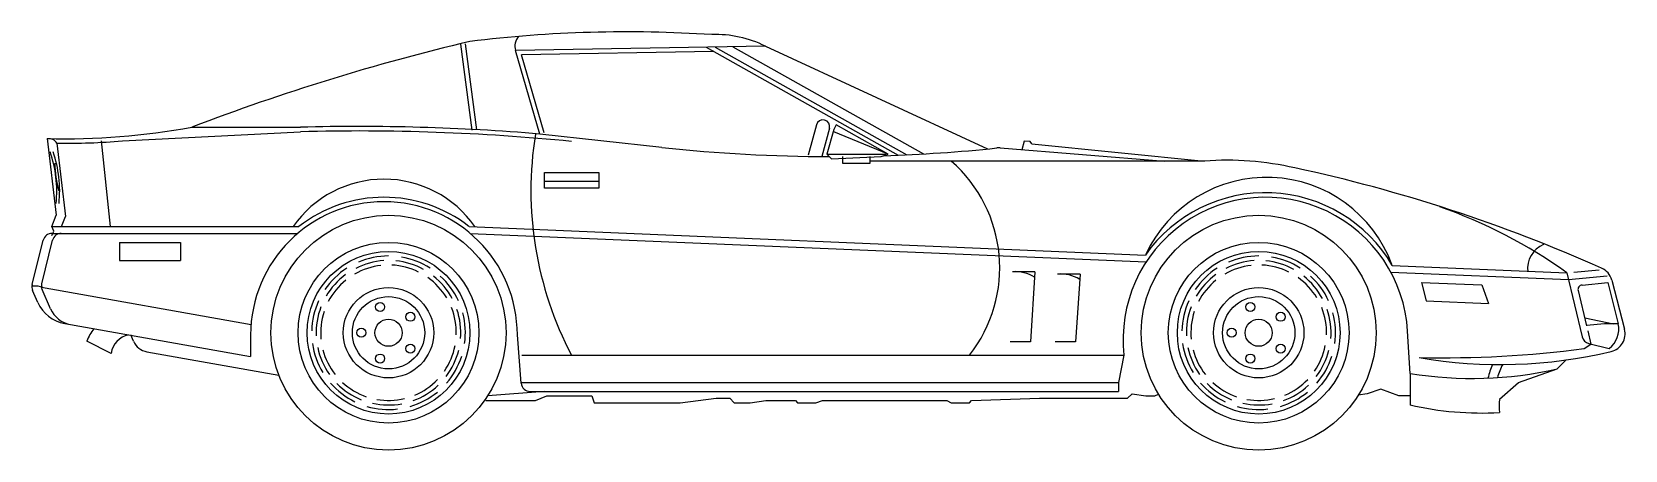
# Model space of a CAD drawing. Header units: millimetres. Extents: x -3277.94 to -3273.71, y 1935.76 to 1936.87.
import ezdxf

# ---------------------------------------------------------------- set-up
doc = ezdxf.new("R2010")
doc.units = ezdxf.units.MM
doc.header["$LTSCALE"] = 10
doc.layers.add('Veículos', color=2, linetype='Continuous')

msp = doc.modelspace()

# ---------------------------------------------------------------- linework, layer by layer
at = {"layer": 'Veículos'}
for p, q in [((-3276.7742, 1936.6111), (-3276.8046, 1936.8396)), ((-3276.7623, 1936.6127), (-3276.7927, 1936.8412)), ((-3275.9962, 1936.8346), (-3276.66, 1936.8231)), ((-3276.5947, 1936.6012), (-3276.66, 1936.8231)), ((-3276.1537, 1936.8319), (-3275.6435, 1936.5449)), ((-3276.1299, 1936.8323), (-3275.6209, 1936.5459)), ((-3276.0824, 1936.8331), (-3275.5761, 1936.5483)), ((-3275.9962, 1936.8346), (-3275.4067, 1936.5615)), ((-3276.133, 1936.8202), (-3276.644, 1936.8114)), ((-3276.5832, 1936.6046), (-3276.644, 1936.8114)), ((-3277.5187, 1936.6192), (-3277.2307, 1936.6192)), ((-3275.861, 1936.6258), (-3275.8831, 1936.5447)), ((-3275.8263, 1936.6164), (-3275.8467, 1936.5413)), ((-3275.8147, 1936.6132), (-3275.8327, 1936.5472)), ((-3275.8087, 1936.6252), (-3275.8147, 1936.6132)), ((-3275.6707, 1936.5472), (-3275.8087, 1936.6252)), ((-3277.9027, 1936.5892), (-3277.8787, 1936.3852)), ((-3277.8771, 1936.5767), (-3277.8541, 1936.382)), ((-3277.7347, 1936.3552), (-3277.7587, 1936.5832)), ((-3277.703, 1936.5828), (-3277.2304, 1936.6072)), ((-3276.2707, 1936.5652), (-3276.5947, 1936.6012)), ((-3275.6707, 1936.5472), (-3275.8147, 1936.6072)), ((-3275.3089, 1936.5826), (-3275.3152, 1936.5589)), ((-3275.2935, 1936.5813), (-3275.3089, 1936.5826)), ((-3275.2889, 1936.5755), (-3275.2935, 1936.5813)), ((-3275.2889, 1936.5755), (-3274.8307, 1936.5292)), ((-3275.8327, 1936.5472), (-3275.6767, 1936.5472)), ((-3275.8327, 1936.5472), (-3275.8207, 1936.5352)), ((-3275.8207, 1936.5352), (-3275.6887, 1936.5412)), ((-3275.7907, 1936.5232), (-3275.7907, 1936.5412)), ((-3275.7187, 1936.5412), (-3275.7187, 1936.5232)), ((-3274.8307, 1936.5292), (-3275.7187, 1936.5292)), ((-3275.6887, 1936.5412), (-3275.6707, 1936.5472)), ((-3275.373, 1936.5641), (-3274.9363, 1936.5292)), ((-3276.5827, 1936.4572), (-3276.5827, 1936.4992)), ((-3276.5827, 1936.4992), (-3276.4387, 1936.4992)), ((-3276.4387, 1936.4992), (-3276.4387, 1936.4572)), ((-3275.7187, 1936.5232), (-3275.7907, 1936.5232)), ((-3276.4387, 1936.4752), (-3276.5827, 1936.4752)), ((-3276.4387, 1936.4572), (-3276.5827, 1936.4572)), ((-3277.8907, 1936.3552), (-3277.8787, 1936.3852)), ((-3277.8648, 1936.3552), (-3277.8541, 1936.382)), ((-3277.9427, 1936.2012), (-3277.9132, 1936.319)), ((-3277.9174, 1936.2033), (-3277.8885, 1936.319)), ((-3277.8847, 1936.3432), (-3277.8907, 1936.3552)), ((-3277.8907, 1936.3312), (-3277.8847, 1936.3432)), ((-3277.89, 1936.3552), (-3277.2345, 1936.3552)), ((-3277.89, 1936.3372), (-3277.2376, 1936.3372)), ((-3276.783, 1936.3554), (-3274.9876, 1936.2797)), ((-3276.7797, 1936.3372), (-3274.9854, 1936.2616)), ((-3277.7107, 1936.3132), (-3277.5487, 1936.3132)), ((-3277.7107, 1936.3132), (-3277.7107, 1936.2652)), ((-3277.5487, 1936.3132), (-3277.5487, 1936.2652)), ((-3277.7107, 1936.2652), (-3277.5487, 1936.2652)), ((-3275.2807, 1936.2352), (-3275.3407, 1936.2352)), ((-3275.2807, 1936.2352), (-3275.2927, 1936.0492)), ((-3274.3358, 1936.2343), (-3273.8645, 1936.2144)), ((-3274.332, 1936.2521), (-3273.8689, 1936.2326)), ((-3273.8689, 1936.2326), (-3273.8278, 1936.0623)), ((-3273.8505, 1936.2339), (-3273.7826, 1936.2406)), ((-3277.9271, 1936.1972), (-3277.9414, 1936.1972)), ((-3277.9147, 1936.1932), (-3277.9271, 1936.1972)), ((-3277.9179, 1936.1942), (-3277.3616, 1936.0954)), ((-3277.8939, 1936.137), (-3277.9161, 1936.1878)), ((-3275.1607, 1936.2292), (-3275.2207, 1936.2292)), ((-3275.1607, 1936.2292), (-3275.1727, 1936.0492)), ((-3274.2543, 1936.2068), (-3274.0946, 1936.2001)), ((-3274.2543, 1936.2068), (-3274.2422, 1936.1583)), ((-3274.0946, 1936.2001), (-3274.0763, 1936.1513)), ((-3273.8645, 1936.2144), (-3273.7617, 1936.2246)), ((-3273.8285, 1936.1999), (-3273.7599, 1936.2067)), ((-3273.7599, 1936.2067), (-3273.7327, 1936.0972)), ((-3273.7496, 1936.213), (-3273.7156, 1936.0825)), ((-3277.9274, 1936.1538), (-3277.9414, 1936.1857)), ((-3274.2422, 1936.1583), (-3274.0763, 1936.1513)), ((-3273.8389, 1936.1851), (-3273.8163, 1936.0913)), ((-3273.8214, 1936.1126), (-3273.7447, 1936.0972)), ((-3277.8563, 1936.0977), (-3277.3627, 1936.0101)), ((-3277.6736, 1936.0507), (-3277.6807, 1936.0672)), ((-3277.3627, 1936.0672), (-3277.3627, 1936.0101)), ((-3276.6445, 1935.9393), (-3276.6547, 1936.0672)), ((-3274.2847, 1935.9652), (-3274.2914, 1936.0776)), ((-3273.7687, 1936.0972), (-3273.8166, 1936.0924)), ((-3273.8132, 1936.0786), (-3273.8047, 1936.0432)), ((-3273.7327, 1936.0972), (-3273.7687, 1936.0972)), ((-3277.7331, 1936.0184), (-3277.7973, 1936.0511)), ((-3277.6379, 1936.0224), (-3277.2875, 1935.9602)), ((-3275.2927, 1936.0492), (-3275.3467, 1936.0492)), ((-3275.1727, 1936.0492), (-3275.2267, 1936.0492)), ((-3273.8227, 1936.0312), (-3273.8047, 1936.0432)), ((-3273.8103, 1936.0446), (-3273.7567, 1936.0312)), ((-3276.6427, 1936.0132), (-3275.0443, 1936.0132)), ((-3275.0443, 1936.0132), (-3275.0587, 1935.9412)), ((-3273.9967, 1935.9412), (-3273.8947, 1935.9772)), ((-3273.8947, 1935.9772), (-3273.8707, 1936.0012)), ((-3276.6427, 1935.9412), (-3275.0587, 1935.9412)), ((-3275.0587, 1935.9412), (-3275.0587, 1935.9172)), ((-3274.2847, 1935.9652), (-3274.2847, 1935.8812)), ((-3274.0472, 1935.8963), (-3273.9967, 1935.9412)), ((-3276.7387, 1935.8932), (-3276.6067, 1935.8932)), ((-3276.5827, 1935.9172), (-3276.7327, 1935.9052)), ((-3276.6205, 1935.9172), (-3275.0587, 1935.9172)), ((-3276.6067, 1935.8932), (-3276.5767, 1935.9052)), ((-3276.5767, 1935.9052), (-3276.4567, 1935.9052)), ((-3276.4567, 1935.9052), (-3276.4507, 1935.8872)), ((-3276.2227, 1935.8872), (-3276.1747, 1935.8932)), ((-3276.1747, 1935.8932), (-3276.1267, 1935.8992)), ((-3276.1267, 1935.8992), (-3276.0907, 1935.8992)), ((-3276.0907, 1935.8992), (-3276.0787, 1935.8872)), ((-3276.0367, 1935.8872), (-3275.9947, 1935.8932)), ((-3275.9947, 1935.8932), (-3275.9167, 1935.8932)), ((-3275.9167, 1935.8932), (-3275.9107, 1935.8872)), ((-3275.8627, 1935.8872), (-3275.8447, 1935.8932)), ((-3275.8447, 1935.8932), (-3275.5147, 1935.8932)), ((-3275.5147, 1935.8932), (-3275.5027, 1935.8872)), ((-3275.4547, 1935.8872), (-3275.4487, 1935.8932)), ((-3275.4487, 1935.8932), (-3275.2687, 1935.8992)), ((-3275.2687, 1935.8992), (-3275.0707, 1935.8992)), ((-3275.0707, 1935.8992), (-3275.0347, 1935.8992)), ((-3275.0347, 1935.8992), (-3275.0227, 1935.9112)), ((-3275.0227, 1935.9112), (-3274.9867, 1935.9052)), ((-3274.9867, 1935.9052), (-3274.9627, 1935.9052)), ((-3274.9627, 1935.9052), (-3274.9527, 1935.9102)), ((-3274.3987, 1935.9112), (-3274.4225, 1935.9072)), ((-3274.3627, 1935.9232), (-3274.3987, 1935.9112)), ((-3274.3147, 1935.9052), (-3274.3627, 1935.9232)), ((-3274.2847, 1935.9052), (-3274.3147, 1935.9052)), ((-3276.4507, 1935.8872), (-3276.2227, 1935.8872)), ((-3276.0787, 1935.8872), (-3276.0367, 1935.8872)), ((-3275.9107, 1935.8872), (-3275.8627, 1935.8872)), ((-3275.5027, 1935.8872), (-3275.4547, 1935.8872))]:
    msp.add_line(p, q, dxfattribs=at)
for centre, radius in [((-3276.9967, 1936.0732), 0.312), ((-3274.6867, 1936.0732), 0.312), ((-3276.9967, 1936.0732), 0.24), ((-3276.9967, 1936.0732), 0.216), ((-3274.6867, 1936.0732), 0.24), ((-3274.6867, 1936.0732), 0.216), ((-3276.9967, 1936.0732), 0.12), ((-3274.6867, 1936.0732), 0.12), ((-3276.9967, 1936.0732), 0.096), ((-3277.0189, 1936.1417), 0.012), ((-3274.6867, 1936.0732), 0.096), ((-3274.7089, 1936.1417), 0.012), ((-3276.9967, 1936.0732), 0.036), ((-3276.9384, 1936.1155), 0.012), ((-3274.6867, 1936.0732), 0.036), ((-3274.6284, 1936.1155), 0.012), ((-3277.0687, 1936.0732), 0.012), ((-3274.7587, 1936.0732), 0.012), ((-3276.9384, 1936.0309), 0.012), ((-3274.6284, 1936.0309), 0.012), ((-3277.0189, 1936.0047), 0.012), ((-3274.7089, 1936.0047), 0.012)]:
    msp.add_circle(centre, radius, dxfattribs=at)
for centre, radius, start, end in [((-3276.3641, 1933.4457), 3.4269, 86.2291, 96.9829), ((-3276.1267, 1936.5742), 0.2912, 63.3696, 92.3621), ((-3275.4322, 1931.174), 5.8313, 103.37068, 110.96566), ((-3276.6206, 1936.8338), 0.0407, 138.8611, 195.16), ((-3277.8556, 1938.459), 1.8704, 268.5572, 280.3771), ((-3277.0777, 1930.7802), 5.841, 85.25672, 91.50098), ((-3275.8437, 1936.6207), 0.018, 346.1229, 163.3669), ((-3277.8974, 1936.5655), 0.0232, 28.881, 100.3165), ((-3277.8556, 1938.459), 1.8824, 269.3467, 274.6487), ((-3277.0777, 1930.7802), 5.829, 84.41789, 91.50098), ((-3275.6767, 1936.4512), 0.942, 170.8377, 207.7076), ((-3278.1897, 1936.4502), 0.3123, 353.862, 19.3391), ((-3278.1819, 1936.4502), 0.3123, 353.862, 19.3391), ((-3275.8207, 1940.769), 4.2278, 263.8899, 269.9189), ((-3275.8207, 1940.769), 4.2278, 271.8812, 275.9582), ((-3275.7508, 1936.2459), 0.3766, 321.8343, 48.7948), ((-3275.3769, 1936.5163), 0.048, 85.4274, 95.9582), ((-3274.7707, 1935.7202), 0.8112, 77.1801, 94.2416), ((-3277.6487, 1936.5213), 0.2338, 179.5142, 197.7013), ((-3274.6655, 1936.1321), 0.354, 20.2033, 155.1164), ((-3275.4591, 1932.4811), 4.1226, 65.911, 77.8397), ((-3277.0087, 1936.1872), 0.294, 34.8499, 145.1501), ((-3274.6687, 1936.0552), 0.39, 30.3225, 144.8528), ((-3277.0087, 1936.0672), 0.354, 0, 180), ((-3277.0087, 1936.0672), 0.366, 51.9345, 128.1046), ((-3274.6687, 1936.0552), 0.378, 3.3931, 186.3794), ((-3274.6487, 1935.1445), 1.3387, 54.3745, 70.6911), ((-3277.89, 1936.3132), 0.024, 90, 165.9638), ((-3277.8652, 1936.3132), 0.024, 90, 165.9638), ((-3276.9967, 1936.0732), 0.204, 90, 113.087), ((-3276.9967, 1936.0732), 0.204, 57.2727, 80.3598), ((-3274.6867, 1936.0732), 0.204, 90, 113.087), ((-3274.6867, 1936.0732), 0.204, 57.2727, 80.3598), ((-3273.9044, 1936.2437), 0.0688, 112.4396, 187.0475), ((-3276.9967, 1936.0732), 0.204, 122.7273, 145.8143), ((-3276.9967, 1936.0732), 0.18, 96.3838, 119.9538), ((-3276.9967, 1936.0732), 0.192, 93.6744, 116.9801), ((-3276.9967, 1936.0732), 0.18, 63.6565, 87.2265), ((-3276.9967, 1936.0732), 0.192, 60.9472, 84.2529), ((-3275.3332, 1936.1377), 0.0978, 58.1724, 94.3987), ((-3274.6867, 1936.0732), 0.204, 122.7273, 145.8143), ((-3274.6867, 1936.0732), 0.18, 96.3838, 119.9538), ((-3274.6867, 1936.0732), 0.192, 93.6744, 116.9801), ((-3274.6867, 1936.0732), 0.18, 63.6565, 87.2265), ((-3274.6867, 1936.0732), 0.192, 60.9472, 84.2529), ((-3273.796, 1936.2009), 0.048, 14.6209, 65.911), ((-3277.9194, 1936.1953), 0.024, 165.9638, 203.6294), ((-3277.8942, 1936.1975), 0.024, 165.9638, 203.6294), ((-3276.9967, 1936.0732), 0.192, 126.4017, 149.7074), ((-3276.9967, 1936.0732), 0.18, 129.1111, 152.6811), ((-3276.9967, 1936.0732), 0.18, 30.9293, 54.4992), ((-3276.9967, 1936.0732), 0.192, 28.2199, 51.5256), ((-3276.9967, 1936.0732), 0.204, 24.5455, 47.6325), ((-3275.2132, 1936.1317), 0.0978, 58.1724, 94.3987), ((-3274.6867, 1936.0732), 0.192, 126.4017, 149.7074), ((-3274.6867, 1936.0732), 0.18, 129.1111, 152.6811), ((-3274.6867, 1936.0732), 0.18, 30.9293, 54.4992), ((-3274.6867, 1936.0732), 0.192, 28.2199, 51.5256), ((-3274.6867, 1936.0732), 0.204, 24.5455, 47.6325), ((-3273.8273, 1936.188), 0.012, 95.6743, 193.5704), ((-3277.8395, 1936.1923), 0.096, 203.6294, 259.9289), ((-3276.9967, 1936.0732), 0.204, 155.4545, 178.5416), ((-3274.6867, 1936.0732), 0.204, 155.4545, 178.5416), ((-3277.8279, 1936.1658), 0.072, 203.6294, 259.9289), ((-3276.9967, 1936.0732), 0.192, 159.129, 182.4347), ((-3276.9967, 1936.0732), 0.18, 161.8384, 185.4083), ((-3276.9967, 1936.0732), 0.18, 358.202, 21.772), ((-3276.9967, 1936.0732), 0.192, 355.4926, 18.7983), ((-3276.9967, 1936.0732), 0.204, 351.8182, 14.9052), ((-3274.6867, 1936.0732), 0.192, 159.129, 182.4347), ((-3274.6867, 1936.0732), 0.18, 161.8384, 185.4083), ((-3274.6867, 1936.0732), 0.18, 358.202, 21.772), ((-3274.6867, 1936.0732), 0.192, 355.4926, 18.7983), ((-3274.6867, 1936.0732), 0.204, 351.8182, 14.9052), ((-3277.6621, 1935.9983), 0.1452, 143.8021, 158.6989), ((-3277.6761, 1936.0107), 0.0575, 100.5969, 172.303), ((-3273.8045, 1936.0679), 0.024, 193.5704, 255.9638), ((-3273.7942, 1936.0822), 0.0633, 306.3268, 13.707), ((-3273.762, 1936.0704), 0.048, 283.4926, 14.6209), ((-3277.6295, 1936.0697), 0.048, 203.1986, 259.9289), ((-3276.9967, 1936.0732), 0.204, 188.1818, 211.2689), ((-3276.9967, 1936.0732), 0.192, 191.8562, 215.162), ((-3276.9967, 1936.0732), 0.18, 194.5656, 218.1356), ((-3276.9967, 1936.0732), 0.18, 325.4747, 349.0447), ((-3276.9967, 1936.0732), 0.192, 322.7653, 346.0711), ((-3274.6867, 1936.0732), 0.204, 188.1818, 211.2689), ((-3274.6867, 1936.0732), 0.192, 191.8562, 215.162), ((-3274.6867, 1936.0732), 0.18, 194.5656, 218.1356), ((-3274.6867, 1936.0732), 0.18, 325.4747, 349.0447), ((-3274.6867, 1936.0732), 0.192, 322.7653, 346.0711), ((-3274.1984, 1938.8795), 2.8729, 268.758, 277.5147), ((-3274.0458, 1937.2534), 1.2646, 260.2183, 283.4926), ((-3276.9967, 1936.0732), 0.204, 319.0909, 342.1779), ((-3274.6867, 1936.0732), 0.204, 319.0909, 342.1779), ((-3274.1199, 1936.9539), 1.0023, 260.5382, 282.9866), ((-3273.9096, 1935.9162), 0.1723, 155.0077, 167.8493), ((-3273.9096, 1935.9162), 0.1483, 150.5021, 165.3036), ((-3276.9967, 1936.0732), 0.204, 220.9091, 243.9961), ((-3276.9967, 1936.0732), 0.192, 224.5835, 247.8892), ((-3276.9967, 1936.0732), 0.18, 227.2929, 250.8629), ((-3276.9967, 1936.0732), 0.192, 290.0381, 313.3438), ((-3276.9967, 1936.0732), 0.18, 292.7475, 316.3174), ((-3276.6205, 1935.9412), 0.024, 184.5739, 270), ((-3274.6867, 1936.0732), 0.204, 220.9091, 243.9961), ((-3274.6867, 1936.0732), 0.192, 224.5835, 247.8892), ((-3274.6867, 1936.0732), 0.18, 227.2929, 250.8629), ((-3274.6867, 1936.0732), 0.192, 290.0381, 313.3438), ((-3274.6867, 1936.0732), 0.18, 292.7475, 316.3174), ((-3276.9967, 1936.0732), 0.18, 260.0202, 283.5902), ((-3276.9967, 1936.0732), 0.204, 286.3636, 309.4507), ((-3274.6867, 1936.0732), 0.18, 260.0202, 283.5902), ((-3274.6867, 1936.0732), 0.204, 286.3636, 309.4507), ((-3273.9096, 1935.8782), 0.1388, 172.525, 187.0373), ((-3276.9967, 1936.0732), 0.204, 253.6364, 276.7234), ((-3276.9967, 1936.0732), 0.192, 257.3108, 280.6165), ((-3274.6867, 1936.0732), 0.204, 253.6364, 276.7234), ((-3274.6867, 1936.0732), 0.192, 257.3108, 280.6165), ((-3274.0954, 1936.711), 0.8511, 257.1468, 273.2327)]:
    msp.add_arc(centre, radius, start, end, dxfattribs=at)

doc.saveas('drawing.dxf')
